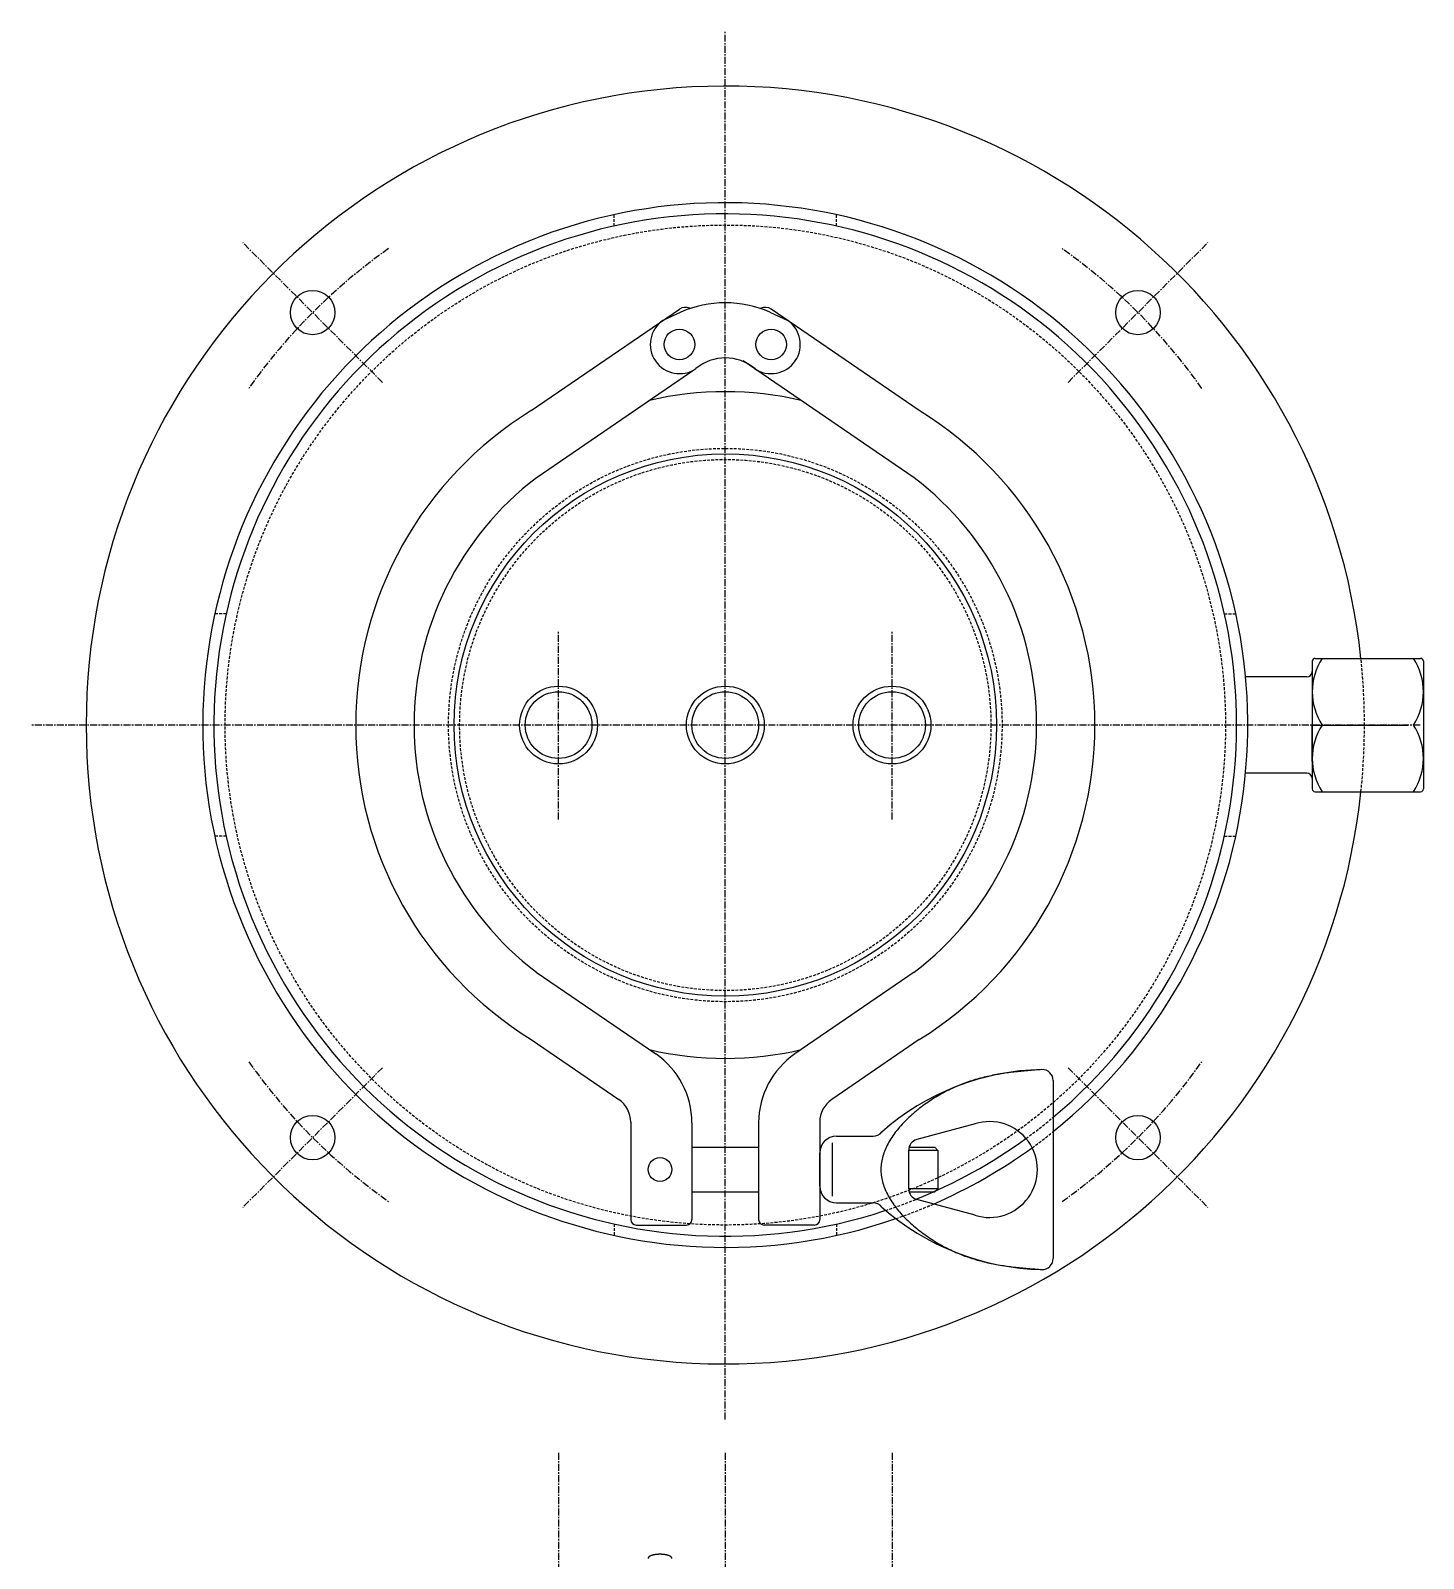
# Model space of a CAD drawing. Extents: x 248 to 542, y 18 to 823.
# Drawn here: x 291.5 to 542.1, y 547.5 to 822.5 of the extents above; entities that cross this region are included whole.
import ezdxf

# ---------------------------------------------------------------- set-up
doc = ezdxf.new("R2010")
doc.units = 0
doc.linetypes.add('CENTER', pattern=[2, 1.25, -0.25, 0.25, -0.25])
doc.linetypes.add('DASHED', pattern=[0.75, 0.5, -0.25])
doc.layers.get('0').update_dxf_attribs({"linetype": 'CONTINUOUS'})
doc.layers.add('CENTER', color=1, linetype='CENTER')

msp = doc.modelspace()

# ---------------------------------------------------------------- linework, layer by layer
at = {"color": 3, "linetype": 'DASHED'}
for p, q in [((396.5, 787.32), (396.5, 789.36)), ((436.5, 787.32), (436.5, 789.36)), ((326.7, 717.52), (324.65, 717.52)), ((506.3, 717.52), (508.35, 717.52)), ((326.7, 677.52), (324.65, 677.52)), ((506.3, 677.52), (508.35, 677.52)), ((396.5, 607.72), (396.5, 605.67)), ((436.5, 607.72), (436.5, 605.67))]:
    msp.add_line(p, q, dxfattribs=at)
at = {"color": 7, "linetype": 'CONTINUOUS'}
for p, q in [((381.59, 754.12), (408.23, 772.36)), ((408.48, 771.84), (405.28, 770.35)), ((424.52, 771.84), (427.76, 770.32)), ((451.41, 754.12), (424.77, 772.36)), ((450.5, 742.02), (419.73, 763.08)), ((382.5, 742.02), (411.22, 761.68)), ((522.61, 709.52), (541.61, 709.52)), ((522.11, 709.02), (522.11, 707.17)), ((522.11, 707.17), (522.11, 687.87)), ((542.11, 709.02), (542.11, 686.02)), ((521.11, 706.17), (510.1, 706.17)), ((522.11, 697.52), (539.28, 697.52)), ((522.11, 690.98), (522.11, 697.52)), ((522.11, 690.98), (522.11, 697.52)), ((522.11, 690.98), (522.11, 697.52)), ((521.11, 688.87), (510.1, 688.87)), ((522.11, 687.87), (522.11, 686.02)), ((522.61, 685.52), (541.61, 685.52)), ((382.5, 653.02), (403.98, 638.32)), ((450.5, 653.02), (429.03, 638.32)), ((381.59, 640.92), (397.33, 630.14)), ((451.41, 640.92), (435.68, 630.14)), ((475.5, 633.52), (475.5, 601.52)), ((399.5, 626.02), (399.5, 608.52)), ((410.5, 625.94), (410.5, 608.52)), ((422.5, 625.94), (422.5, 608.52)), ((433.5, 626.02), (433.5, 608.52)), ((461.43, 625.74), (450.98, 622.92)), ((410.5, 621.52), (422.5, 621.52)), ((435.74, 622.3), (435.74, 612.74)), ((436.5, 623.52), (443.1, 623.52)), ((449.57, 621.52), (454.2, 621.52)), ((454.2, 621.52), (454.75, 620.97)), ((433.5, 614.52), (433.5, 620.52)), ((449.5, 614.05), (449.5, 620.99)), ((454.75, 620.97), (449.5, 620.97)), ((454.75, 620.97), (454.75, 614.07)), ((410.5, 613.52), (422.5, 613.52)), ((454.75, 614.07), (449.5, 614.07)), ((449.57, 613.52), (454.2, 613.52)), ((454.2, 613.52), (454.75, 614.07)), ((436.5, 611.52), (443.1, 611.52)), ((461.43, 609.29), (450.98, 612.12)), ((400.5, 607.52), (409.5, 607.52)), ((432.5, 607.52), (423.5, 607.52))]:
    msp.add_line(p, q, dxfattribs=at)
at = {"color": 7}
msp.add_polyline3d([(473.44, 635.52, 0), (473.12, 635.49, 0), (472.81, 635.47, 0), (472.5, 635.44, 0), (472.18, 635.42, 0), (471.87, 635.39, 0), (471.56, 635.37, 0), (471.24, 635.34, 0), (470.93, 635.31, 0), (470.62, 635.28, 0), (470.3, 635.25, 0), (469.99, 635.23, 0), (469.68, 635.19, 0), (469.36, 635.16, 0), (469.05, 635.13, 0), (468.73, 635.09, 0), (468.42, 635.06, 0), (468.11, 635.02, 0), (467.79, 634.98, 0), (467.48, 634.94, 0), (467.16, 634.9, 0), (466.85, 634.85, 0), (466.54, 634.8, 0), (466.22, 634.76, 0), (465.9, 634.71, 0), (465.59, 634.65, 0), (465.27, 634.6, 0), (464.96, 634.54, 0), (464.64, 634.48, 0), (464.33, 634.41, 0), (464.01, 634.35, 0), (463.7, 634.27, 0), (463.38, 634.2, 0), (463.06, 634.13, 0), (462.75, 634.05, 0), (462.43, 633.97, 0), (462.12, 633.88, 0), (461.8, 633.79, 0), (461.48, 633.7, 0), (461.16, 633.6, 0), (460.85, 633.5, 0), (460.53, 633.4, 0), (460.21, 633.29, 0), (459.89, 633.18, 0), (459.57, 633.06, 0), (459.25, 632.94, 0), (458.93, 632.82, 0), (458.61, 632.69, 0), (458.3, 632.55, 0), (457.98, 632.42, 0), (457.65, 632.27, 0), (457.33, 632.13, 0), (457.01, 631.97, 0), (456.69, 631.82, 0), (456.37, 631.66, 0), (456.06, 631.49, 0), (455.74, 631.32, 0), (455.42, 631.15, 0), (455.11, 630.97, 0), (454.79, 630.79, 0), (454.48, 630.6, 0), (454.17, 630.41, 0), (453.86, 630.22, 0), (453.55, 630.02, 0), (453.24, 629.82, 0), (452.94, 629.61, 0), (452.64, 629.41, 0), (452.34, 629.2, 0), (452.05, 628.98, 0), (451.75, 628.76, 0), (451.47, 628.54, 0), (451.18, 628.32, 0), (450.9, 628.09, 0), (450.62, 627.86, 0), (450.35, 627.63, 0), (450.08, 627.39, 0), (449.81, 627.15, 0), (449.55, 626.91, 0), (449.29, 626.66, 0), (449.04, 626.42, 0), (448.79, 626.17, 0), (448.55, 625.92, 0), (448.31, 625.66, 0), (448.08, 625.41, 0), (447.86, 625.15, 0), (447.64, 624.89, 0), (447.42, 624.63, 0), (447.21, 624.36, 0), (447.01, 624.1, 0), (446.82, 623.83, 0), (446.63, 623.56, 0), (446.45, 623.29, 0), (446.27, 623.02, 0), (446.1, 622.74, 0), (445.94, 622.47, 0), (445.79, 622.19, 0), (445.64, 621.91, 0), (445.51, 621.63, 0), (445.38, 621.35, 0), (445.26, 621.07, 0), (445.14, 620.79, 0), (445.04, 620.51, 0), (444.94, 620.22, 0), (444.86, 619.94, 0), (444.78, 619.65, 0), (444.71, 619.37, 0), (444.65, 619.08, 0), (444.6, 618.79, 0), (444.56, 618.51, 0), (444.53, 618.22, 0), (444.51, 617.93, 0), (444.5, 617.64, 0), (444.5, 617.36, 0), (444.51, 617.07, 0), (444.54, 616.78, 0), (444.57, 616.49, 0), (444.61, 616.21, 0), (444.66, 615.92, 0), (444.72, 615.63, 0), (444.79, 615.35, 0), (444.87, 615.06, 0), (444.96, 614.78, 0), (445.05, 614.49, 0), (445.16, 614.21, 0), (445.27, 613.93, 0), (445.39, 613.65, 0), (445.52, 613.37, 0), (445.66, 613.09, 0), (445.81, 612.81, 0), (445.96, 612.53, 0), (446.13, 612.26, 0), (446.29, 611.98, 0), (446.47, 611.71, 0), (446.65, 611.44, 0), (446.84, 611.17, 0), (447.04, 610.9, 0), (447.24, 610.63, 0), (447.45, 610.37, 0), (447.67, 610.11, 0), (447.89, 609.85, 0), (448.11, 609.59, 0), (448.35, 609.33, 0), (448.58, 609.08, 0), (448.82, 608.83, 0), (449.07, 608.58, 0), (449.33, 608.33, 0), (449.58, 608.09, 0), (449.85, 607.85, 0), (450.11, 607.61, 0), (450.38, 607.37, 0), (450.66, 607.14, 0), (450.94, 606.91, 0), (451.22, 606.68, 0), (451.5, 606.46, 0), (451.79, 606.24, 0), (452.08, 606.02, 0), (452.38, 605.8, 0), (452.68, 605.59, 0), (452.98, 605.39, 0), (453.28, 605.18, 0), (453.59, 604.98, 0), (453.89, 604.78, 0), (454.2, 604.59, 0), (454.51, 604.4, 0), (454.83, 604.22, 0), (455.14, 604.04, 0), (455.46, 603.86, 0), (455.77, 603.68, 0), (456.09, 603.52, 0), (456.41, 603.35, 0), (456.73, 603.19, 0), (457.05, 603.04, 0), (457.37, 602.88, 0), (457.69, 602.74, 0), (458, 602.6, 0), (458.32, 602.46, 0), (458.64, 602.33, 0), (458.96, 602.2, 0), (459.28, 602.07, 0), (459.6, 601.95, 0), (459.92, 601.84, 0), (460.24, 601.73, 0), (460.55, 601.62, 0), (460.87, 601.52, 0), (461.19, 601.42, 0), (461.5, 601.32, 0), (461.82, 601.23, 0), (462.14, 601.14, 0), (462.45, 601.06, 0), (462.77, 600.98, 0), (463.09, 600.9, 0), (463.4, 600.82, 0), (463.72, 600.75, 0), (464.04, 600.68, 0), (464.35, 600.61, 0), (464.67, 600.55, 0), (464.98, 600.49, 0), (465.3, 600.43, 0), (465.61, 600.38, 0), (465.93, 600.32, 0), (466.24, 600.27, 0), (466.56, 600.22, 0), (466.87, 600.18, 0), (467.19, 600.13, 0), (467.5, 600.09, 0), (467.81, 600.05, 0), (468.13, 600.01, 0), (468.44, 599.97, 0), (468.76, 599.94, 0), (469.07, 599.9, 0), (469.38, 599.87, 0), (469.7, 599.84, 0), (470.01, 599.81, 0), (470.32, 599.78, 0), (470.64, 599.75, 0), (470.95, 599.72, 0), (471.27, 599.69, 0), (471.58, 599.67, 0), (471.89, 599.64, 0), (472.21, 599.62, 0), (472.52, 599.59, 0), (472.83, 599.57, 0), (473.15, 599.54, 0), (473.46, 599.52, 0)], dxfattribs=at)
at = {"color": 7, "linetype": 'CONTINUOUS'}
msp.add_polyline3d([(406.89, 547.52, 0), (406.89, 547.53, 0), (406.89, 547.55, 0), (406.88, 547.57, 0), (406.88, 547.59, 0), (406.87, 547.61, 0), (406.86, 547.63, 0), (406.86, 547.64, 0), (406.85, 547.66, 0), (406.84, 547.68, 0), (406.82, 547.7, 0), (406.81, 547.72, 0), (406.8, 547.73, 0), (406.78, 547.75, 0), (406.76, 547.77, 0), (406.75, 547.78, 0), (406.73, 547.8, 0), (406.7, 547.82, 0), (406.68, 547.84, 0), (406.66, 547.85, 0), (406.64, 547.87, 0), (406.61, 547.88, 0), (406.58, 547.9, 0), (406.56, 547.92, 0), (406.53, 547.93, 0), (406.5, 547.95, 0), (406.47, 547.96, 0), (406.44, 547.98, 0), (406.4, 547.99, 0), (406.37, 548, 0), (406.33, 548.02, 0), (406.3, 548.03, 0), (406.26, 548.04, 0), (406.23, 548.06, 0), (406.19, 548.07, 0), (406.15, 548.08, 0), (406.11, 548.09, 0), (406.07, 548.11, 0), (406.02, 548.12, 0), (405.98, 548.13, 0), (405.94, 548.14, 0), (405.89, 548.15, 0), (405.85, 548.16, 0), (405.8, 548.17, 0), (405.76, 548.17, 0), (405.71, 548.18, 0), (405.67, 548.19, 0), (405.62, 548.2, 0), (405.57, 548.21, 0), (405.52, 548.21, 0), (405.47, 548.22, 0), (405.42, 548.23, 0), (405.37, 548.23, 0), (405.32, 548.24, 0), (405.27, 548.24, 0), (405.22, 548.25, 0), (405.17, 548.25, 0), (405.12, 548.25, 0), (405.06, 548.25, 0), (405.01, 548.26, 0), (404.96, 548.26, 0), (404.91, 548.26, 0), (404.86, 548.26, 0), (404.8, 548.26, 0), (404.75, 548.26, 0), (404.7, 548.26, 0), (404.65, 548.26, 0), (404.59, 548.26, 0), (404.54, 548.26, 0), (404.49, 548.26, 0), (404.44, 548.25, 0), (404.38, 548.25, 0), (404.33, 548.25, 0), (404.28, 548.25, 0), (404.23, 548.24, 0), (404.18, 548.24, 0), (404.13, 548.23, 0), (404.08, 548.23, 0), (404.03, 548.22, 0), (403.98, 548.21, 0), (403.93, 548.21, 0), (403.88, 548.2, 0), (403.84, 548.19, 0), (403.79, 548.18, 0), (403.74, 548.17, 0), (403.7, 548.17, 0), (403.65, 548.16, 0), (403.61, 548.15, 0), (403.56, 548.14, 0), (403.52, 548.13, 0), (403.48, 548.12, 0), (403.44, 548.11, 0), (403.39, 548.09, 0), (403.35, 548.08, 0), (403.31, 548.07, 0), (403.28, 548.06, 0), (403.24, 548.04, 0), (403.2, 548.03, 0), (403.17, 548.02, 0), (403.13, 548, 0), (403.1, 547.99, 0), (403.07, 547.98, 0), (403.03, 547.96, 0), (403, 547.95, 0), (402.97, 547.93, 0), (402.94, 547.92, 0), (402.92, 547.9, 0), (402.89, 547.88, 0), (402.87, 547.87, 0), (402.84, 547.85, 0), (402.82, 547.84, 0), (402.8, 547.82, 0), (402.78, 547.8, 0), (402.76, 547.78, 0), (402.74, 547.77, 0), (402.72, 547.75, 0), (402.7, 547.73, 0), (402.69, 547.72, 0), (402.68, 547.7, 0), (402.67, 547.68, 0), (402.65, 547.66, 0), (402.64, 547.64, 0), (402.64, 547.63, 0), (402.63, 547.61, 0), (402.62, 547.59, 0), (402.62, 547.57, 0), (402.62, 547.55, 0), (402.61, 547.53, 0), (402.61, 547.52, 0)], dxfattribs=at)
at = {"color": 3, "linetype": 'DASHED'}
for radius in [90, 49.8, 47.8]:
    msp.add_circle((416.5, 697.52), radius, dxfattribs=at)
at = {"color": 7, "linetype": 'CONTINUOUS'}
for centre, radius in [((342.25, 771.76), 4), ((490.75, 771.76), 4), ((408.25, 766.02), 2.75), ((424.75, 766.02), 2.75), ((416.5, 697.52), 48.8), ((386.5, 697.52), 7), ((416.5, 697.52), 7), ((446.5, 697.52), 7), ((386.5, 697.52), 6), ((416.5, 697.52), 6), ((446.5, 697.52), 6), ((342.25, 623.27), 4), ((490.75, 623.27), 4), ((404.75, 617.52), 2.14)]:
    msp.add_circle(centre, radius, dxfattribs=at)
for centre, radius, start, end in [((416.5, 697.52), 115, 5.9896, 354.0104), ((416.5, 697.52), 94, 308.8777, 289.0664), ((416.5, 697.52), 92, 309.8892, 288.1851), ((416.5, 753.52), 20, 66.3517, 113.6483), ((408.25, 766.02), 5.25, 124.4, 304.4), ((409.36, 770.71), 2, 67.3335, 124.4), ((424.75, 766.02), 5.25, 235.6, 55.6), ((423.64, 770.71), 2, 55.6, 112.6665), ((416.51, 755.36), 8.24, 50.1378, 129.9241), ((416.5, 697.52), 60, 76.8398, 103.1602), ((416.5, 697.52), 66.5, 121.6667, 238.3333), ((416.5, 697.52), 66.5, 301.6667, 58.3333), ((416.5, 697.52), 56, 121.1349, 121.4214), ((416.5, 697.52), 56, 127.3786, 232.6214), ((416.5, 697.52), 56, 307.3786, 52.6214), ((533.18, 703.52), 11.07, 147.1883, 212.8117), ((522.61, 709.02), 0.5, 90, 180), ((531.04, 703.52), 11.07, 327.1883, 32.8117), ((541.61, 709.02), 0.5, 0, 90), ((521.11, 707.17), 1, 270, 0), ((533.18, 691.52), 11.07, 147.1883, 212.8117), ((531.04, 691.52), 11.07, 327.1883, 32.8117), ((521.11, 687.87), 1, 0, 90), ((522.61, 686.02), 0.5, 180, 270), ((522.61, 686.02), 0.5, 180, 270), ((541.61, 686.02), 0.5, 270, 0), ((416.5, 697.52), 56, 238.5786, 238.6774), ((416.5, 697.52), 60, 256.8398, 283.1602), ((395.5, 625.94), 15, 0, 55.6), ((437.5, 625.94), 15, 124.4, 180), ((474.37, 590.69), 44.83, 91.1648, 131.5058), ((473.5, 633.52), 2, 0, 91.1648), ((394.5, 626.02), 5, 0, 55.6), ((438.5, 626.02), 5, 124.4, 180), ((443.1, 625.52), 2, 270, 321.3816), ((464.03, 617.52), 8.63, 252.4367, 107.5633), ((436.5, 620.52), 3, 90, 180), ((451.5, 620.99), 2, 105.1374, 180), ((416.5, 697.52), 92, 291.9113, 306.0211), ((416.5, 697.52), 94, 293.4916, 305.9721), ((436.5, 614.52), 3, 180, 270), ((451.5, 614.05), 2, 180, 254.8626), ((443.1, 609.52), 2, 38.6184, 90), ((474.37, 644.34), 44.83, 228.4942, 268.8352), ((400.5, 608.52), 1, 180, 270), ((409.5, 608.52), 1, 270, 0), ((423.5, 608.52), 1, 180, 270), ((432.5, 608.52), 1, 270, 0), ((473.5, 601.52), 2, 268.8352, 360)]:
    msp.add_arc(centre, radius, start, end, dxfattribs=at)
at = {"color": 3, "linetype": 'DASHED'}
for radius, start, end in [(115, 354.0104, 5.9896), (92, 306.0211, 309.8892), (94, 305.9721, 308.8777), (92, 288.2809, 291.9113), (94, 289.0664, 293.4916)]:
    msp.add_arc((416.5, 697.52), radius, start, end, dxfattribs=at)
at = {"layer": 'CENTER', "color": 1, "linetype": 'CENTER'}
for p, q in [((416.5, 572.52), (416.5, 822.52)), ((354.83, 759.19), (329.68, 784.34)), ((478.17, 759.19), (503.32, 784.34)), ((386.5, 680.52), (386.5, 714.52)), ((446.5, 680.52), (446.5, 714.52)), ((541.5, 697.52), (291.5, 697.52)), ((354.83, 635.84), (329.68, 610.7)), ((478.17, 635.84), (503.32, 610.7)), ((386.5, 566.52), (386.5, 519.52)), ((416.5, 566.52), (416.5, 152.52)), ((446.5, 566.52), (446.5, 519.52))]:
    msp.add_line(p, q, dxfattribs=at)
for start, end in [(125.2504, 144.7496), (35.2504, 54.7496), (215.2504, 234.7496), (305.2504, 324.7496)]:
    msp.add_arc((416.5, 697.52), 105, start, end, dxfattribs=at)

doc.saveas('drawing.dxf')
